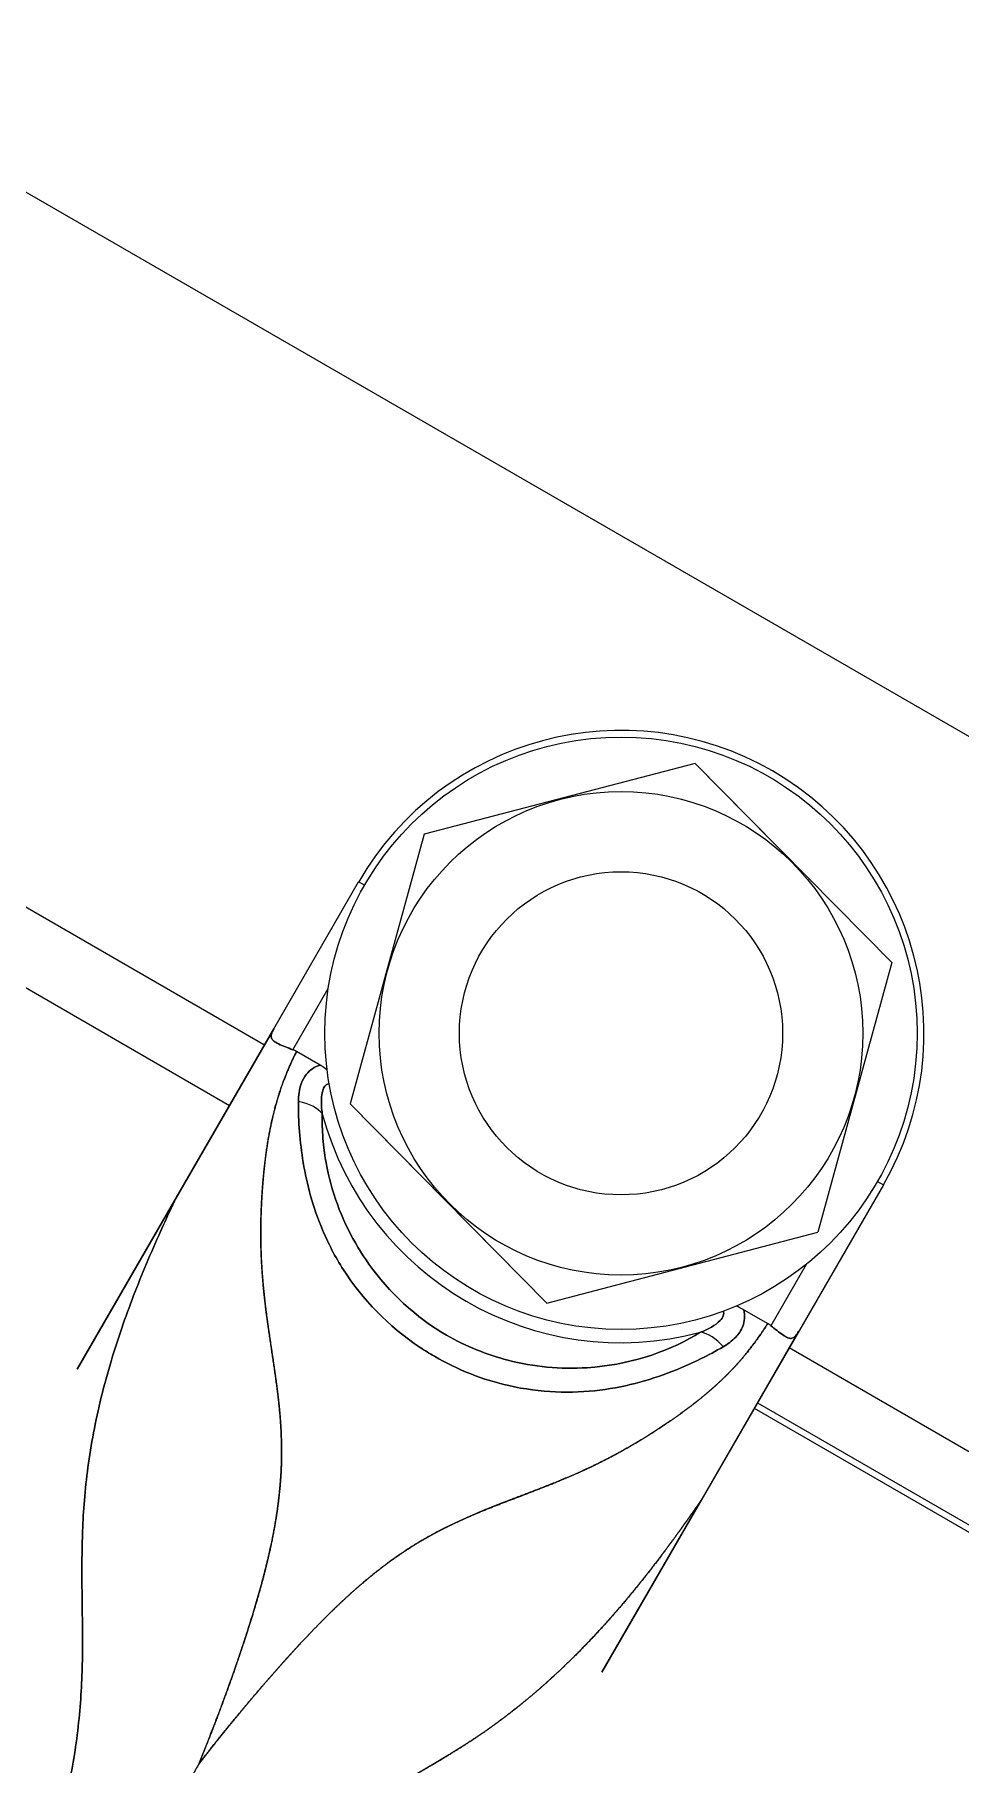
# Model space of a CAD drawing. Header units: metres. Extents: x 0 to 63075, y 0 to 44550.
# Drawn here: x 52739.27 to 52749.59, y 37582.16 to 37601.46 of the extents above; entities that cross this region are included whole.
import ezdxf

# ---------------------------------------------------------------- set-up
doc = ezdxf.new("R2010")
doc.units = ezdxf.units.M
doc.header["$LTSCALE"] = 75
for name, color, linetype in [('AI-Hatch mob', 7, 'Continuous'), ('GSB', 7, 'Continuous'), ('ML6', 1, 'Continuous'), ('SL1', 8, 'Continuous')]:
    doc.layers.add(name, color=color, linetype=linetype)

# ---------------------------------------------------------------- blocks, each defined once
blk = doc.blocks.new('A$C6bae614f')
at = {"layer": 'SL1'}
for p, q in [((365442.63, 25155.45), (365315.32, 25228.96)), ((365380.65, 25138.12), (365312.24, 25177.62)), ((365309.65, 25173.14), (365378.07, 25133.64)), ((365412.64, 25159.04), (365392.53, 25153.78)), ((365420.24, 25151.34), (365412.64, 25159.04)), ((365412.64, 25159.04), (365427.25, 25144.25)), ((365392.53, 25153.78), (365387.03, 25133.74)), ((365381.35, 25139.33), (365387.65, 25150.24)), ((365388.09, 25149.99), (365387.65, 25150.24)), ((365427.25, 25144.25), (365421.75, 25124.21)), ((365382.76, 25137.77), (365385.39, 25142.33)), ((365366.75, 25114.04), (365381.35, 25139.33)), ((365381.35, 25139.33), (365374.03, 25126.65)), ((365384.8, 25136.63), (365383.04, 25137.64)), ((365394.04, 25126.64), (365387.03, 25133.74)), ((365401.64, 25118.95), (365387.03, 25133.74)), ((365426.63, 25127.74), (365405.72, 25091.54)), ((365426.19, 25127.99), (365426.63, 25127.74)), ((365374.03, 25126.65), (365366.75, 25114.04)), ((365394.04, 25126.64), (365401.64, 25118.95)), ((365401.64, 25118.95), (365421.75, 25124.21)), ((365420.9, 25121.83), (365418.27, 25117.27)), ((365416.26, 25118.46), (365418.04, 25117.43)), ((365419.06, 25114.63), (365420.32, 25116.83)), ((365471.59, 25085.62), (365419.62, 25115.62)), ((365413.09, 25104.3), (365419.06, 25114.63)), ((365417.04, 25111.14), (365484.59, 25072.14)), ((365417.28, 25111.55), (365469.24, 25081.55)), ((365405.72, 25091.54), (365413.09, 25104.3))]:
    blk.add_line(p, q, dxfattribs=at)
for radius in [22, 17.96, 12]:
    blk.add_circle((365407.14, 25138.99), radius, dxfattribs=at)
for centre, radius, start, end in [((365407.14, 25138.99), 22.5, 329.9981, 149.9981), ((365382.13, 25136.07), 1.82, 59.9983, 69.559), ((365407.14, 25138.99), 22.98, 195.0898, 284.9066), ((365414.72, 25115.79), 3.08, 60.0181, 71.8204), ((365417.13, 25115.87), 1.81, 51.0268, 59.9951)]:
    blk.add_arc(centre, radius, start, end, dxfattribs=at)
for centre, major_axis, ratio, start_param, end_param in [((365380.49, 25129.44), (4.37, 7.15), 0.603932, 6.173378, 6.298329), ((365380.49, 25129.44), (4.37, 7.15), 0.603933, 6.173378, 6.298329), ((365382.23, 25132.27), (3.01, 0), 0.580263, 0.433421, 1.246751), ((365413.78, 25114.06), (-1.5, 2.61), 0.580264, 5.036434, 5.849765)]:
    blk.add_ellipse(centre, major_axis=major_axis, ratio=ratio, start_param=start_param, end_param=end_param, dxfattribs=at)
for points, degree, knots in [([(365381.35, 25139.33), (365381.32, 25139.28), (365381.3, 25139.23), (365381.27, 25139.18), (365381.22, 25139.06), (365381.17, 25138.95), (365381.16, 25138.84), (365381.15, 25138.75), (365381.16, 25138.68), (365381.19, 25138.6), (365381.22, 25138.53), (365381.28, 25138.47), (365381.35, 25138.41), (365381.45, 25138.33), (365381.57, 25138.26), (365381.71, 25138.2), (365381.86, 25138.12), (365382.04, 25138.05), (365382.22, 25137.98), (365382.39, 25137.91), (365382.58, 25137.84), (365382.76, 25137.77)], 3, [-0.3439189, -0.3439189, -0.3439189, -0.3439189, -0.322213, -0.322213, -0.322213, -0.2670826, -0.2670826, -0.2670826, -0.2226874, -0.2226874, -0.2226874, -0.1771618, -0.1771618, -0.1771618, -0.120641, -0.120641, -0.120641, -0.0595311, -0.0595311, -0.0595311, -0.0000012, -0.0000012, -0.0000012, -0.0000012]), ([(365382.76, 25137.77), (365382.58, 25137.84), (365382.39, 25137.91), (365382.22, 25137.98), (365382.04, 25138.05), (365381.86, 25138.12), (365381.71, 25138.2), (365381.57, 25138.26), (365381.45, 25138.33), (365381.35, 25138.41), (365381.28, 25138.47), (365381.22, 25138.53), (365381.19, 25138.6), (365381.16, 25138.68), (365381.15, 25138.75), (365381.16, 25138.84), (365381.17, 25138.95), (365381.22, 25139.06), (365381.27, 25139.18), (365381.3, 25139.23), (365381.32, 25139.28), (365381.35, 25139.33)], 3, [0.0000012, 0.0000012, 0.0000012, 0.0000012, 0.0595311, 0.0595311, 0.0595311, 0.120641, 0.120641, 0.120641, 0.1771618, 0.1771618, 0.1771618, 0.2226874, 0.2226874, 0.2226874, 0.2670826, 0.2670826, 0.2670826, 0.322213, 0.322213, 0.322213, 0.3439189, 0.3439189, 0.3439189, 0.3439189]), ([(365375.77, 25084.69), (365377.01, 25087.73), (365378.07, 25090.57), (365379.02, 25093.3), (365379.84, 25095.87), (365380.5, 25098.31), (365380.76, 25099.28), (365380.99, 25100.23), (365381.2, 25101.16), (365381.38, 25102.07), (365381.52, 25102.98), (365381.59, 25103.43), (365381.66, 25103.88), (365381.71, 25104.33), (365381.76, 25104.77), (365381.8, 25105.21), (365381.84, 25105.65), (365381.88, 25106.09), (365381.9, 25106.53), (365381.92, 25106.97), (365381.92, 25107.4), (365381.96, 25109.21), (365381.85, 25111.01), (365381.6, 25112.82), (365381.3, 25114.67), (365381.03, 25116.55), (365380.91, 25117.36), (365380.79, 25118.17), (365380.69, 25118.99), (365380.6, 25119.83), (365380.53, 25120.67), (365380.5, 25121.09), (365380.47, 25121.51), (365380.44, 25121.93), (365380.42, 25122.35), (365380.41, 25122.78), (365380.39, 25123.2), (365380.38, 25123.62), (365380.38, 25124.06), (365380.38, 25124.48), (365380.39, 25124.91), (365380.4, 25125.6), (365380.43, 25126.28), (365380.47, 25126.97), (365380.51, 25127.66), (365380.58, 25128.34), (365380.73, 25129.96), (365380.95, 25131.56), (365381.27, 25133.13), (365381.73, 25134.62), (365382.31, 25136.04), (365382.44, 25136.37), (365382.58, 25136.69), (365382.73, 25137.01), (365382.88, 25137.33), (365383.04, 25137.64)], 5, [352.42765, 352.42765, 352.42765, 352.42765, 352.42765, 352.42765, 378.121065, 378.121065, 378.121065, 378.121065, 378.121065, 388.302854, 388.302854, 388.302854, 388.302854, 388.302854, 393.393014, 393.393014, 393.393014, 393.393014, 393.393014, 398.483174, 398.483174, 398.483174, 398.483174, 398.483174, 419.610624, 419.610624, 419.610624, 419.610624, 419.610624, 428.667429, 428.667429, 428.667429, 428.667429, 428.667429, 433.196189, 433.196189, 433.196189, 433.196189, 433.196189, 437.709345, 437.709345, 437.709345, 437.709345, 437.709345, 444.966373, 444.966373, 444.966373, 444.966373, 444.966373, 461.940174, 461.940174, 461.940174, 461.940174, 461.940174, 465.85369, 465.85369, 465.85369, 465.85369, 465.85369, 465.85369]), ([(365383.04, 25137.64), (365382.49, 25136.55), (365382, 25135.42), (365381.61, 25134.24), (365381.29, 25133.01), (365381.05, 25131.75), (365380.98, 25131.42), (365380.92, 25131.08), (365380.87, 25130.75), (365380.82, 25130.41), (365380.77, 25130.07), (365380.68, 25129.39), (365380.6, 25128.7), (365380.54, 25128), (365380.49, 25127.32), (365380.45, 25126.63), (365380.43, 25126.29), (365380.42, 25125.95), (365380.4, 25125.6), (365380.39, 25125.25), (365380.39, 25124.9), (365380.33, 25122.16), (365380.51, 25119.5), (365380.95, 25116.9), (365381.39, 25114.39), (365381.68, 25111.92), (365381.73, 25111.47), (365381.78, 25111.01), (365381.82, 25110.56), (365381.85, 25110.11), (365381.88, 25109.66), (365381.9, 25109.21), (365381.92, 25108.76), (365381.93, 25108.31), (365381.93, 25107.86), (365381.93, 25107.4), (365381.92, 25106.97), (365381.9, 25106.53), (365381.88, 25106.09), (365381.85, 25105.65), (365381.8, 25105.21), (365381.68, 25103.88), (365381.48, 25102.54), (365381.22, 25101.17), (365380.89, 25099.76), (365380.5, 25098.31), (365380.23, 25097.32), (365379.94, 25096.31), (365379.62, 25095.28), (365379.28, 25094.22), (365378.92, 25093.14), (365378.74, 25092.6), (365378.55, 25092.06), (365378.36, 25091.5), (365378.16, 25090.94), (365377.96, 25090.38), (365377.56, 25089.28), (365377.15, 25088.17), (365376.71, 25087.03), (365376.25, 25085.87), (365375.77, 25084.69)], 5, [-465.85369, -465.85369, -465.85369, -465.85369, -465.85369, -465.85369, -452.232561, -452.232561, -452.232561, -452.232561, -452.232561, -448.599644, -448.599644, -448.599644, -448.599644, -448.599644, -441.333532, -441.333532, -441.333532, -441.333532, -441.333532, -437.709345, -437.709345, -437.709345, -437.709345, -437.709345, -409.047573, -409.047573, -409.047573, -409.047573, -409.047573, -403.765373, -403.765373, -403.765373, -403.765373, -403.765373, -398.483174, -398.483174, -398.483174, -398.483174, -398.483174, -393.393014, -393.393014, -393.393014, -393.393014, -393.393014, -378.121065, -378.121065, -378.121065, -378.121065, -378.121065, -367.719867, -367.719867, -367.719867, -367.719867, -367.719867, -362.51787, -362.51787, -362.51787, -362.51787, -362.51787, -352.42765, -352.42765, -352.42765, -352.42765, -352.42765, -352.42765]), ([(365383.18, 25133.93), (365383.18, 25134.36), (365383.24, 25134.81), (365383.39, 25135.24), (365383.48, 25135.49), (365383.6, 25135.73), (365383.78, 25135.95), (365384.02, 25136.25), (365384.37, 25136.51), (365384.8, 25136.63)], 3, [-98.292986, -98.292986, -98.292986, -98.292986, -95.948972, -95.948972, -95.948972, -94.618019, -94.618019, -94.618019, -92.806764, -92.806764, -92.806764, -92.806764]), ([(365384.8, 25136.63), (365384.37, 25136.51), (365384.02, 25136.25), (365383.78, 25135.95), (365383.6, 25135.73), (365383.48, 25135.49), (365383.39, 25135.24), (365383.24, 25134.81), (365383.18, 25134.36), (365383.18, 25133.93)], 3, [92.806764, 92.806764, 92.806764, 92.806764, 94.618019, 94.618019, 94.618019, 95.948972, 95.948972, 95.948972, 98.292986, 98.292986, 98.292986, 98.292986]), ([(365384.95, 25133.01), (365384.9, 25133.38), (365384.87, 25133.76), (365384.89, 25134.12), (365384.9, 25134.33), (365384.93, 25134.53), (365384.98, 25134.71), (365385.02, 25134.85), (365385.08, 25134.97), (365385.15, 25135.06), (365385.21, 25135.14), (365385.28, 25135.2), (365385.35, 25135.22), (365385.39, 25135.24), (365385.43, 25135.24), (365385.46, 25135.24)], 3, [-98.292986, -98.292986, -98.292986, -98.292986, -95.948972, -95.948972, -95.948972, -94.618019, -94.618019, -94.618019, -93.599751, -93.599751, -93.599751, -92.767194, -92.767194, -92.767194, -92.395089, -92.395089, -92.395089, -92.395089]), ([(365385.46, 25135.24), (365385.43, 25135.24), (365385.39, 25135.24), (365385.35, 25135.22), (365385.28, 25135.2), (365385.21, 25135.14), (365385.15, 25135.06), (365385.08, 25134.97), (365385.02, 25134.85), (365384.98, 25134.71), (365384.93, 25134.53), (365384.9, 25134.33), (365384.89, 25134.12), (365384.87, 25133.76), (365384.9, 25133.38), (365384.95, 25133.01)], 3, [92.395089, 92.395089, 92.395089, 92.395089, 92.767194, 92.767194, 92.767194, 93.599752, 93.599752, 93.599752, 94.618019, 94.618019, 94.618019, 95.948972, 95.948972, 95.948972, 98.292986, 98.292986, 98.292986, 98.292986]), ([(365383.18, 25133.93), (365383.17, 25132.45), (365383.28, 25130.94), (365383.54, 25129.39), (365383.81, 25127.76), (365384.25, 25126.08), (365384.97, 25124.39), (365385.39, 25123.39), (365385.9, 25122.39), (365386.53, 25121.42), (365387.91, 25119.26), (365389.86, 25117.22), (365392.21, 25115.66), (365392.56, 25115.43), (365392.92, 25115.21), (365393.28, 25115), (365395.02, 25113.99), (365396.92, 25113.25), (365398.8, 25112.82), (365401.15, 25112.29), (365403.47, 25112.23), (365405.57, 25112.49), (365407.65, 25112.75), (365409.53, 25113.3), (365411.25, 25114), (365412.48, 25114.5), (365413.64, 25115.07), (365414.73, 25115.71)], 3, [6.168414, 6.168414, 6.168414, 6.168414, 15.100897, 15.100897, 15.100897, 24.514532, 24.514532, 24.514532, 30.045152, 30.045152, 30.045152, 42.274401, 42.274401, 42.274401, 44.092327, 44.092327, 44.092327, 52.806024, 52.806024, 52.806024, 63.662566, 63.662566, 63.662566, 74.377934, 74.377934, 74.377934, 82.014208, 82.014208, 82.014208, 82.014208]), ([(365414.73, 25115.71), (365413.64, 25115.07), (365412.48, 25114.5), (365411.25, 25114), (365409.53, 25113.3), (365407.65, 25112.75), (365405.57, 25112.49), (365403.47, 25112.23), (365401.15, 25112.29), (365398.8, 25112.82), (365396.92, 25113.25), (365395.02, 25113.99), (365393.28, 25115), (365392.92, 25115.21), (365392.56, 25115.43), (365392.21, 25115.66), (365389.86, 25117.22), (365387.91, 25119.26), (365386.53, 25121.42), (365385.9, 25122.39), (365385.39, 25123.39), (365384.97, 25124.39), (365384.25, 25126.08), (365383.81, 25127.76), (365383.54, 25129.39), (365383.28, 25130.94), (365383.17, 25132.45), (365383.18, 25133.93)], 3, [-82.014208, -82.014208, -82.014208, -82.014208, -74.377934, -74.377934, -74.377934, -63.662566, -63.662566, -63.662566, -52.806024, -52.806024, -52.806024, -44.092327, -44.092327, -44.092327, -42.274401, -42.274401, -42.274401, -30.045152, -30.045152, -30.045152, -24.514532, -24.514532, -24.514532, -15.100897, -15.100897, -15.100897, -6.168414, -6.168414, -6.168414, -6.168414]), ([(365384.95, 25133.01), (365384.95, 25132.78), (365384.95, 25132.55), (365384.95, 25132.32), (365384.96, 25131.72), (365384.99, 25131.11), (365385.06, 25130.49), (365385.3, 25128.49), (365385.89, 25126.41), (365386.89, 25124.39), (365387.32, 25123.52), (365387.83, 25122.67), (365388.42, 25121.84), (365389.9, 25119.76), (365391.88, 25117.9), (365394.19, 25116.57), (365395.62, 25115.74), (365397.16, 25115.12), (365398.74, 25114.71), (365399.7, 25114.46), (365400.68, 25114.29), (365401.64, 25114.2), (365402.65, 25114.11), (365403.65, 25114.09), (365404.62, 25114.15), (365407.66, 25114.34), (365410.4, 25115.25), (365412.66, 25116.55), (365412.79, 25116.63), (365412.92, 25116.71), (365413.05, 25116.79)], 3, [6.168414, 6.168414, 6.168414, 6.168414, 7.699, 7.699, 7.699, 11.693818, 11.693818, 11.693818, 24.514532, 24.514532, 24.514532, 30.045152, 30.045152, 30.045152, 44.092327, 44.092327, 44.092327, 52.806024, 52.806024, 52.806024, 58.131494, 58.131494, 58.131494, 63.662566, 63.662566, 63.662566, 81.006685, 81.006685, 81.006685, 82.014208, 82.014208, 82.014208, 82.014208]), ([(365413.05, 25116.79), (365412.92, 25116.71), (365412.79, 25116.63), (365412.66, 25116.55), (365410.4, 25115.25), (365407.66, 25114.34), (365404.62, 25114.15), (365403.65, 25114.09), (365402.65, 25114.11), (365401.64, 25114.2), (365400.68, 25114.29), (365399.7, 25114.46), (365398.74, 25114.71), (365397.16, 25115.12), (365395.62, 25115.74), (365394.19, 25116.57), (365391.88, 25117.9), (365389.9, 25119.76), (365388.42, 25121.84), (365387.83, 25122.67), (365387.32, 25123.52), (365386.89, 25124.39), (365385.89, 25126.41), (365385.3, 25128.49), (365385.06, 25130.49), (365384.99, 25131.11), (365384.96, 25131.72), (365384.95, 25132.32), (365384.95, 25132.55), (365384.95, 25132.78), (365384.95, 25133.01)], 3, [-82.014208, -82.014208, -82.014208, -82.014208, -81.006685, -81.006685, -81.006685, -63.662566, -63.662566, -63.662566, -58.131494, -58.131494, -58.131494, -52.806024, -52.806024, -52.806024, -44.092327, -44.092327, -44.092327, -30.045152, -30.045152, -30.045152, -24.514532, -24.514532, -24.514532, -11.693818, -11.693818, -11.693818, -7.699, -7.699, -7.699, -6.168414, -6.168414, -6.168414, -6.168414]), ([(365374.03, 25126.65), (365373.95, 25126.48), (365373.87, 25126.3), (365373.78, 25126.12), (365373.49, 25125.51), (365373.21, 25124.88), (365372.93, 25124.26), (365372.58, 25123.48), (365372.23, 25122.69), (365371.9, 25121.9), (365371.57, 25121.11), (365371.24, 25120.31), (365370.94, 25119.51), (365370.32, 25117.9), (365369.76, 25116.29), (365369.29, 25114.71), (365368.73, 25112.86), (365368.29, 25111.05), (365367.96, 25109.31), (365367.62, 25107.57), (365367.41, 25105.91), (365367.28, 25104.3), (365367.22, 25103.53), (365367.17, 25102.77), (365367.15, 25102.02), (365367.06, 25099.77), (365367.11, 25097.63), (365367.13, 25095.47), (365367.15, 25094), (365367.15, 25092.52), (365367.09, 25091), (365367.02, 25089.47), (365366.9, 25087.91), (365366.67, 25086.28), (365366.57, 25085.52), (365366.44, 25084.75), (365366.28, 25083.96)], 3, [-442.377519, -442.377519, -442.377519, -442.377519, -441.333532, -441.333532, -441.333532, -437.709345, -437.709345, -437.709345, -433.196189, -433.196189, -433.196189, -428.667429, -428.667429, -428.667429, -419.610624, -419.610624, -419.610624, -409.047524, -409.047524, -409.047524, -398.483174, -398.483174, -398.483174, -393.392884, -393.392884, -393.392884, -378.121065, -378.121065, -378.121065, -367.719252, -367.719252, -367.719252, -357.316204, -357.316204, -357.316204, -352.427631, -352.427631, -352.427631, -352.427631]), ([(365366.28, 25083.96), (365366.44, 25084.75), (365366.57, 25085.52), (365366.67, 25086.28), (365366.9, 25087.91), (365367.02, 25089.47), (365367.09, 25091), (365367.15, 25092.52), (365367.15, 25094), (365367.13, 25095.47), (365367.11, 25097.63), (365367.06, 25099.77), (365367.15, 25102.02), (365367.17, 25102.77), (365367.22, 25103.53), (365367.28, 25104.3), (365367.41, 25105.91), (365367.62, 25107.57), (365367.96, 25109.31), (365368.29, 25111.05), (365368.73, 25112.86), (365369.29, 25114.71), (365369.76, 25116.29), (365370.32, 25117.9), (365370.94, 25119.51), (365371.24, 25120.31), (365371.57, 25121.11), (365371.9, 25121.9), (365372.23, 25122.69), (365372.58, 25123.48), (365372.93, 25124.26), (365373.21, 25124.88), (365373.49, 25125.51), (365373.78, 25126.12), (365373.87, 25126.3), (365373.95, 25126.48), (365374.03, 25126.65)], 3, [352.427631, 352.427631, 352.427631, 352.427631, 357.316204, 357.316204, 357.316204, 367.719252, 367.719252, 367.719252, 378.121065, 378.121065, 378.121065, 393.392884, 393.392884, 393.392884, 398.483174, 398.483174, 398.483174, 409.047524, 409.047524, 409.047524, 419.610624, 419.610624, 419.610624, 428.667429, 428.667429, 428.667429, 433.196189, 433.196189, 433.196189, 437.709345, 437.709345, 437.709345, 441.333532, 441.333532, 441.333532, 442.377519, 442.377519, 442.377519, 442.377519]), ([(365375.77, 25084.69), (365377.02, 25086.34), (365378.28, 25087.88), (365379.5, 25089.35), (365380.7, 25090.75), (365381.87, 25092.07), (365382.56, 25092.84), (365383.24, 25093.58), (365383.91, 25094.3), (365384.58, 25094.99), (365385.24, 25095.65), (365385.9, 25096.31), (365386.56, 25096.94), (365387.22, 25097.54), (365387.88, 25098.11), (365388.55, 25098.65), (365389.06, 25099.07), (365389.56, 25099.46), (365390.08, 25099.84), (365390.59, 25100.2), (365391.12, 25100.55), (365391.64, 25100.9), (365392.17, 25101.22), (365392.7, 25101.54), (365393.25, 25101.83), (365393.8, 25102.12), (365394.19, 25102.32), (365394.59, 25102.51), (365394.99, 25102.7), (365395.39, 25102.89), (365395.8, 25103.07), (365397.02, 25103.6), (365398.27, 25104.09), (365399.55, 25104.57), (365400.84, 25105.05), (365402.15, 25105.58), (365402.82, 25105.86), (365403.5, 25106.14), (365404.18, 25106.44), (365404.86, 25106.75), (365405.54, 25107.09), (365406.21, 25107.42), (365406.87, 25107.77), (365407.53, 25108.14), (365408.18, 25108.52), (365408.83, 25108.91), (365409.42, 25109.28), (365410, 25109.65), (365410.57, 25110.03), (365411.14, 25110.43), (365411.71, 25110.84), (365413.1, 25111.86), (365414.45, 25112.96), (365415.67, 25114.15), (365416.7, 25115.44), (365417.62, 25116.79), (365417.7, 25116.92), (365417.79, 25117.05), (365417.87, 25117.17), (365417.96, 25117.3), (365418.04, 25117.43)], 5, [352.351031, 352.351031, 352.351031, 352.351031, 352.351031, 352.351031, 368.652877, 368.652877, 368.652877, 368.652877, 368.652877, 378.178508, 378.178508, 378.178508, 378.178508, 378.178508, 387.706627, 387.706627, 387.706627, 387.706627, 387.706627, 394.93235, 394.93235, 394.93235, 394.93235, 394.93235, 402.152245, 402.152245, 402.152245, 402.152245, 402.152245, 407.268603, 407.268603, 407.268603, 407.268603, 407.268603, 422.616556, 422.616556, 422.616556, 422.616556, 422.616556, 430.615322, 430.615322, 430.615322, 430.615322, 430.615322, 438.596383, 438.596383, 438.596383, 438.596383, 438.596383, 445.914415, 445.914415, 445.914415, 445.914415, 445.914415, 464.125744, 464.125744, 464.125744, 464.125744, 464.125744, 465.845651, 465.845651, 465.845651, 465.845651, 465.845651, 465.845651]), ([(365418.04, 25117.43), (365417.43, 25116.48), (365416.78, 25115.55), (365416.05, 25114.66), (365415.24, 25113.82), (365414.38, 25113.02), (365414.13, 25112.79), (365413.88, 25112.56), (365413.62, 25112.34), (365413.35, 25112.12), (365413.09, 25111.9), (365412.55, 25111.47), (365412, 25111.05), (365411.44, 25110.64), (365410.87, 25110.24), (365410.29, 25109.86), (365409.69, 25109.45), (365409.08, 25109.06), (365408.46, 25108.68), (365407.82, 25108.31), (365407.19, 25107.96), (365405.34, 25106.93), (365403.47, 25106.05), (365401.56, 25105.32), (365399.68, 25104.64), (365397.86, 25103.92), (365397.44, 25103.75), (365397.02, 25103.59), (365396.61, 25103.42), (365396.2, 25103.24), (365395.79, 25103.06), (365394.81, 25102.63), (365393.85, 25102.18), (365392.92, 25101.69), (365392.01, 25101.14), (365391.12, 25100.55), (365389.91, 25099.75), (365388.72, 25098.86), (365387.57, 25097.88), (365386.41, 25096.81), (365385.24, 25095.65), (365384.58, 25094.99), (365383.91, 25094.3), (365383.24, 25093.58), (365382.56, 25092.84), (365381.87, 25092.06), (365381.61, 25091.77), (365381.35, 25091.47), (365381.08, 25091.17), (365380.82, 25090.87), (365380.55, 25090.56), (365380.29, 25090.25), (365380.02, 25089.94), (365379.75, 25089.62), (365379.48, 25089.3), (365379.21, 25088.98), (365378.94, 25088.65), (365378.67, 25088.32), (365378.4, 25087.99), (365378.12, 25087.66), (365377.85, 25087.32), (365377.43, 25086.81), (365377.02, 25086.29), (365376.6, 25085.77), (365376.19, 25085.23), (365375.77, 25084.69)], 5, [-465.845651, -465.845651, -465.845651, -465.845651, -465.845651, -465.845651, -453.225357, -453.225357, -453.225357, -453.225357, -453.225357, -449.570769, -449.570769, -449.570769, -449.570769, -449.570769, -442.259973, -442.259973, -442.259973, -442.259973, -442.259973, -434.596751, -434.596751, -434.596751, -434.596751, -434.596751, -412.38496, -412.38496, -412.38496, -412.38496, -412.38496, -407.268603, -407.268603, -407.268603, -407.268603, -407.268603, -394.93235, -394.93235, -394.93235, -394.93235, -394.93235, -378.178508, -378.178508, -378.178508, -378.178508, -378.178508, -368.652877, -368.652877, -368.652877, -368.652877, -368.652877, -365.029086, -365.029086, -365.029086, -365.029086, -365.029086, -361.405294, -361.405294, -361.405294, -361.405294, -361.405294, -357.78144, -357.78144, -357.78144, -357.78144, -357.78144, -352.351031, -352.351031, -352.351031, -352.351031, -352.351031, -352.351031]), ([(365413.05, 25116.79), (365413.6, 25117), (365414.15, 25117.29), (365414.5, 25117.66), (365414.72, 25117.88), (365414.83, 25118.15), (365414.73, 25118.34)], 3, [167.951156, 167.951156, 167.951156, 167.951156, 171.605181, 171.605181, 171.605181, 173.846171, 173.846171, 173.846171, 173.846171]), ([(365414.73, 25118.34), (365414.83, 25118.15), (365414.72, 25117.88), (365414.5, 25117.66), (365414.15, 25117.29), (365413.6, 25117), (365413.05, 25116.79)], 3, [-173.846171, -173.846171, -173.846171, -173.846171, -171.605181, -171.605181, -171.605181, -167.951156, -167.951156, -167.951156, -167.951156]), ([(365414.73, 25115.71), (365415.06, 25115.9), (365415.38, 25116.13), (365415.66, 25116.43), (365415.87, 25116.65), (365416.06, 25116.92), (365416.18, 25117.23), (365416.33, 25117.59), (365416.37, 25118.03), (365416.26, 25118.46)], 3, [167.951156, 167.951156, 167.951156, 167.951156, 170.01422, 170.01422, 170.01422, 171.605181, 171.605181, 171.605181, 173.434135, 173.434135, 173.434135, 173.434135]), ([(365416.26, 25118.46), (365416.37, 25118.03), (365416.33, 25117.59), (365416.18, 25117.23), (365416.06, 25116.92), (365415.87, 25116.65), (365415.66, 25116.43), (365415.38, 25116.13), (365415.06, 25115.9), (365414.73, 25115.71)], 3, [-173.434135, -173.434135, -173.434135, -173.434135, -171.605181, -171.605181, -171.605181, -170.01422, -170.01422, -170.01422, -167.951156, -167.951156, -167.951156, -167.951156]), ([(365420.32, 25116.83), (365420.29, 25116.78), (365420.27, 25116.73), (365420.24, 25116.69), (365420.16, 25116.58), (365420.08, 25116.49), (365420, 25116.42), (365419.93, 25116.37), (365419.86, 25116.34), (365419.78, 25116.33), (365419.7, 25116.33), (365419.62, 25116.34), (365419.53, 25116.38), (365419.41, 25116.43), (365419.29, 25116.5), (365419.16, 25116.59), (365419.02, 25116.68), (365418.88, 25116.79), (365418.73, 25116.91), (365418.58, 25117.03), (365418.42, 25117.15), (365418.27, 25117.27)], 3, [0, 0, 0, 0, 0.0219747, 0.0219747, 0.0219747, 0.0761916, 0.0761916, 0.0761916, 0.1202511, 0.1202511, 0.1202511, 0.1657545, 0.1657545, 0.1657545, 0.2226094, 0.2226094, 0.2226094, 0.282594, 0.282594, 0.282594, 0.3410911, 0.3410911, 0.3410911, 0.3410911]), ([(365418.27, 25117.27), (365418.42, 25117.15), (365418.58, 25117.03), (365418.73, 25116.91), (365418.88, 25116.79), (365419.02, 25116.68), (365419.16, 25116.59), (365419.29, 25116.5), (365419.41, 25116.43), (365419.53, 25116.38), (365419.62, 25116.34), (365419.7, 25116.33), (365419.78, 25116.33), (365419.86, 25116.34), (365419.93, 25116.37), (365420, 25116.42), (365420.08, 25116.49), (365420.16, 25116.58), (365420.24, 25116.69), (365420.27, 25116.73), (365420.29, 25116.78), (365420.32, 25116.83)], 3, [-0.3410911, -0.3410911, -0.3410911, -0.3410911, -0.282594, -0.282594, -0.282594, -0.2226094, -0.2226094, -0.2226094, -0.1657545, -0.1657545, -0.1657545, -0.1202511, -0.1202511, -0.1202511, -0.0761916, -0.0761916, -0.0761916, -0.0219747, -0.0219747, -0.0219747, 0, 0, 0, 0]), ([(365413.09, 25104.3), (365412.59, 25103.57), (365412.08, 25102.85), (365411.56, 25102.12), (365411.03, 25101.39), (365410.49, 25100.67), (365408.97, 25098.64), (365407.38, 25096.64), (365405.72, 25094.74), (365404.03, 25092.99), (365402.33, 25091.42), (365401.94, 25091.06), (365401.55, 25090.7), (365401.16, 25090.36), (365400.77, 25090.02), (365400.38, 25089.7), (365399.44, 25088.91), (365398.5, 25088.18), (365397.57, 25087.49), (365396.64, 25086.85), (365395.71, 25086.25), (365394.45, 25085.43), (365393.19, 25084.68), (365391.96, 25083.98), (365390.72, 25083.29), (365389.48, 25082.59), (365388.78, 25082.19), (365388.07, 25081.79), (365387.36, 25081.38), (365386.66, 25080.96), (365385.95, 25080.52), (365385.42, 25080.18), (365384.88, 25079.84), (365384.34, 25079.48), (365383.8, 25079.11), (365383.26, 25078.73), (365382.99, 25078.53), (365382.72, 25078.34), (365382.45, 25078.14), (365382.18, 25077.94), (365381.91, 25077.73), (365381.09, 25077.1), (365380.27, 25076.43), (365379.45, 25075.71), (365378.64, 25074.95), (365377.83, 25074.14), (365377.55, 25073.87), (365377.28, 25073.6), (365377.01, 25073.31), (365376.74, 25073.03), (365376.47, 25072.73), (365376.21, 25072.44), (365375.94, 25072.14), (365375.67, 25071.84), (365375.41, 25071.53), (365375.14, 25071.22), (365374.68, 25070.68), (365374.23, 25070.12), (365373.77, 25069.54), (365373.32, 25068.95), (365372.87, 25068.34), (365372.43, 25067.74), (365371.98, 25067.12), (365371.54, 25066.48), (365371.1, 25065.84), (365370.67, 25065.19), (365370.31, 25064.66), (365369.96, 25064.12), (365369.61, 25063.58), (365369.26, 25063.03), (365368.91, 25062.48), (365366.84, 25059.23), (365364.82, 25055.9), (365362.84, 25052.59), (365360.88, 25049.28), (365358.93, 25045.96), (365357.78, 25044), (365356.64, 25042.05), (365355.49, 25040.09), (365354.36, 25038.13), (365353.23, 25036.17), (365351.4, 25033), (365349.58, 25029.85), (365347.77, 25026.66), (365345.97, 25023.47), (365344.17, 25020.25), (365343.48, 25019.03), (365342.8, 25017.8), (365342.12, 25016.57), (365341.44, 25015.34), (365340.77, 25014.11), (365340.35, 25013.34), (365339.94, 25012.58), (365339.53, 25011.81), (365339.11, 25011.03), (365338.71, 25010.27), (365338.41, 25009.7), (365338.11, 25009.13), (365337.81, 25008.55), (365337.52, 25007.97), (365337.22, 25007.39), (365336.6, 25006.14), (365335.99, 25004.89), (365335.42, 25003.66), (365334.9, 25002.44), (365334.42, 25001.24), (365334.21, 25000.72), (365334.02, 25000.22), (365333.83, 24999.71), (365333.66, 24999.2), (365333.49, 24998.7), (365332.91, 24996.99), (365332.44, 24995.32), (365332.06, 24993.68), (365331.78, 24992.11), (365331.58, 24990.57), (365331.51, 24990.08), (365331.46, 24989.61), (365331.41, 24989.13), (365331.37, 24988.66), (365331.33, 24988.19), (365331.22, 24986.79), (365331.16, 24985.43), (365331.15, 24984.09), (365331.16, 24982.78), (365331.17, 24981.47), (365331.17, 24980.89), (365331.18, 24980.32), (365331.19, 24979.74), (365331.19, 24979.16), (365331.19, 24978.57), (365331.19, 24977.99), (365331.19, 24977.4), (365331.18, 24976.81), (365331.17, 24976.21), (365331.15, 24975.61), (365331.12, 24974.71), (365331.07, 24973.79), (365331, 24972.86), (365330.9, 24971.92), (365330.78, 24970.95), (365330.65, 24969.99), (365330.5, 24969), (365330.32, 24968), (365330.1, 24966.97), (365329.86, 24965.93), (365329.65, 24965.04), (365329.43, 24964.15), (365329.18, 24963.24), (365328.9, 24962.33), (365328.61, 24961.41), (365328.32, 24960.49), (365328.01, 24959.56), (365327.68, 24958.64), (365327.33, 24957.72), (365326.97, 24956.8), (365326.83, 24956.42), (365326.68, 24956.05), (365326.52, 24955.68), (365326.37, 24955.31), (365326.22, 24954.94), (365326.06, 24954.57), (365325.9, 24954.2), (365325.74, 24953.83), (365325.59, 24953.46), (365325.43, 24953.1), (365325.26, 24952.74), (365325.1, 24952.38), (365324.94, 24952.02), (365324.78, 24951.66), (365324.61, 24951.3), (365324.49, 24951.04), (365324.37, 24950.78), (365324.25, 24950.52), (365324.12, 24950.26), (365324, 24950)], 5, [-442.480819, -442.480819, -442.480819, -442.480819, -442.480819, -442.480819, -434.596751, -434.596751, -434.596751, -434.596751, -434.596751, -412.38496, -412.38496, -412.38496, -412.38496, -412.38496, -407.268603, -407.268603, -407.268603, -407.268603, -407.268603, -394.932351, -394.932351, -394.932351, -394.932351, -394.932351, -378.178508, -378.178508, -378.178508, -378.178508, -378.178508, -368.652877, -368.652877, -368.652877, -368.652877, -368.652877, -361.405294, -361.405294, -361.405294, -361.405294, -361.405294, -357.78144, -357.78144, -357.78144, -357.78144, -357.78144, -346.753527, -346.753527, -346.753527, -346.753527, -346.753527, -343.051339, -343.051339, -343.051339, -343.051339, -343.051339, -339.349151, -339.349151, -339.349151, -339.349151, -339.349151, -332.858499, -332.858499, -332.858499, -332.858499, -332.858499, -326.367847, -326.367847, -326.367847, -326.367847, -326.367847, -321.049622, -321.049622, -321.049622, -321.049622, -321.049622, -289.603083, -289.603083, -289.603083, -289.603083, -289.603083, -271.106535, -271.106535, -271.106535, -271.106535, -271.106535, -241.206619, -241.206619, -241.206619, -241.206619, -241.206619, -229.803297, -229.803297, -229.803297, -229.803297, -229.803297, -222.695627, -222.695627, -222.695627, -222.695627, -222.695627, -217.357026, -217.357026, -217.357026, -217.357026, -217.357026, -205.868393, -205.868393, -205.868393, -205.868393, -205.868393, -201.009794, -201.009794, -201.009794, -201.009794, -201.009794, -184.470895, -184.470895, -184.470895, -184.470895, -184.470895, -179.298025, -179.298025, -179.298025, -179.298025, -179.298025, -163.774036, -163.774036, -163.774036, -163.774036, -163.774036, -156.935766, -156.935766, -156.935766, -156.935766, -156.935766, -150.097496, -150.097496, -150.097496, -150.097496, -150.097496, -139.932828, -139.932828, -139.932828, -139.932828, -139.932828, -129.785496, -129.785496, -129.785496, -129.785496, -129.785496, -121.169317, -121.169317, -121.169317, -121.169317, -121.169317, -112.553139, -112.553139, -112.553139, -112.553139, -112.553139, -109.04888, -109.04888, -109.04888, -109.04888, -109.04888, -105.544621, -105.544621, -105.544621, -105.544621, -105.544621, -102.04043, -102.04043, -102.04043, -102.04043, -102.04043, -99.481082, -99.481082, -99.481082, -99.481082, -99.481082, -99.481082]), ([(365324, 24950), (365325.44, 24953.1), (365326.87, 24956.2), (365328.14, 24959.56), (365329.14, 24962.83), (365329.86, 24965.93), (365329.99, 24966.45), (365330.1, 24966.97), (365330.21, 24967.48), (365330.3, 24967.98), (365330.4, 24968.48), (365330.49, 24968.98), (365330.57, 24969.48), (365330.65, 24969.98), (365330.71, 24970.47), (365330.78, 24970.95), (365330.9, 24971.92), (365331, 24972.87), (365331.07, 24973.8), (365331.12, 24974.71), (365331.15, 24975.61), (365331.17, 24976.21), (365331.18, 24976.81), (365331.19, 24977.4), (365331.19, 24977.99), (365331.19, 24978.57), (365331.19, 24980.04), (365331.17, 24981.48), (365331.14, 24982.93), (365331.15, 24984.4), (365331.2, 24985.91), (365331.22, 24986.37), (365331.24, 24986.82), (365331.26, 24987.28), (365331.29, 24987.74), (365331.33, 24988.21), (365331.45, 24989.73), (365331.64, 24991.29), (365331.91, 24992.9), (365332.27, 24994.55), (365332.73, 24996.24), (365332.87, 24996.72), (365333.01, 24997.21), (365333.16, 24997.71), (365333.32, 24998.2), (365333.49, 24998.7), (365333.99, 25000.2), (365334.57, 25001.73), (365335.24, 25003.29), (365335.98, 25004.87), (365336.75, 25006.44), (365337.03, 25007.01), (365337.32, 25007.58), (365337.61, 25008.16), (365337.91, 25008.74), (365338.21, 25009.31), (365340, 25012.75), (365341.87, 25016.16), (365343.78, 25019.58), (365345.7, 25022.98), (365347.61, 25026.36), (365348.17, 25027.35), (365348.73, 25028.33), (365349.29, 25029.32), (365349.85, 25030.3), (365350.42, 25031.28), (365350.7, 25031.77), (365350.98, 25032.26), (365351.26, 25032.75), (365351.54, 25033.25), (365351.83, 25033.74), (365351.97, 25033.98), (365352.11, 25034.23), (365352.25, 25034.48), (365352.39, 25034.72), (365352.54, 25034.97), (365352.61, 25035.09), (365352.68, 25035.21), (365352.75, 25035.33), (365352.82, 25035.46), (365352.89, 25035.58), (365354.78, 25038.86), (365356.67, 25042.12), (365358.59, 25045.39), (365360.51, 25048.66), (365362.46, 25051.93), (365363.17, 25053.13), (365363.89, 25054.32), (365364.6, 25055.51), (365365.32, 25056.7), (365366.05, 25057.89), (365366.5, 25058.63), (365366.96, 25059.37), (365367.41, 25060.11), (365367.88, 25060.85), (365368.34, 25061.58), (365368.68, 25062.13), (365369.02, 25062.67), (365369.38, 25063.22), (365369.74, 25063.77), (365370.09, 25064.31), (365371.08, 25065.82), (365372.06, 25067.27), (365373.07, 25068.67), (365374.11, 25069.99), (365375.16, 25071.24), (365375.42, 25071.55), (365375.68, 25071.86), (365375.95, 25072.16), (365376.22, 25072.45), (365376.48, 25072.74), (365377.29, 25073.62), (365378.1, 25074.44), (365378.92, 25075.23), (365379.74, 25075.96), (365380.57, 25076.65), (365380.84, 25076.88), (365381.11, 25077.1), (365381.38, 25077.32), (365381.65, 25077.53), (365381.91, 25077.73), (365382.45, 25078.15), (365382.99, 25078.55), (365383.53, 25078.93), (365384.07, 25079.3), (365384.61, 25079.66), (365386.3, 25080.77), (365387.99, 25081.77), (365389.65, 25082.69), (365391.32, 25083.61), (365393.01, 25084.6), (365394.09, 25085.23), (365395.17, 25085.88), (365396.26, 25086.58), (365397.35, 25087.34), (365398.44, 25088.16), (365399.22, 25088.74), (365399.99, 25089.36), (365400.77, 25090.01), (365401.55, 25090.7), (365402.33, 25091.42), (365403.12, 25092.15), (365403.89, 25092.91), (365404.67, 25093.7), (365405.44, 25094.53), (365406.21, 25095.39), (365406.8, 25096.06), (365407.39, 25096.74), (365407.98, 25097.45), (365408.56, 25098.16), (365409.12, 25098.88), (365409.68, 25099.59), (365410.23, 25100.32), (365410.77, 25101.05), (365411.31, 25101.78), (365411.83, 25102.51), (365412.09, 25102.87), (365412.34, 25103.22), (365412.59, 25103.58), (365412.84, 25103.94), (365413.09, 25104.3)], 5, [99.481082, 99.481082, 99.481082, 99.481082, 99.481082, 99.481082, 129.785496, 129.785496, 129.785496, 129.785496, 129.785496, 134.859162, 134.859162, 134.859162, 134.859162, 134.859162, 139.932828, 139.932828, 139.932828, 139.932828, 139.932828, 150.097496, 150.097496, 150.097496, 150.097496, 150.097496, 156.935766, 156.935766, 156.935766, 156.935766, 156.935766, 174.121099, 174.121099, 174.121099, 174.121099, 174.121099, 179.298025, 179.298025, 179.298025, 179.298025, 179.298025, 196.151115, 196.151115, 196.151115, 196.151115, 196.151115, 201.009794, 201.009794, 201.009794, 201.009794, 201.009794, 215.594279, 215.594279, 215.594279, 215.594279, 215.594279, 220.911218, 220.911218, 220.911218, 220.911218, 220.911218, 252.60994, 252.60994, 252.60994, 252.60994, 252.60994, 261.857499, 261.857499, 261.857499, 261.857499, 261.857499, 266.481908, 266.481908, 266.481908, 266.481908, 266.481908, 268.794209, 268.794209, 268.794209, 268.794209, 268.794209, 269.950372, 269.950372, 269.950372, 269.950372, 269.950372, 300.898069, 300.898069, 300.898069, 300.898069, 300.898069, 312.193055, 312.193055, 312.193055, 312.193055, 312.193055, 319.280237, 319.280237, 319.280237, 319.280237, 319.280237, 324.593539, 324.593539, 324.593539, 324.593539, 324.593539, 339.349151, 339.349151, 339.349151, 339.349151, 339.349151, 343.051339, 343.051339, 343.051339, 343.051339, 343.051339, 354.157586, 354.157586, 354.157586, 354.157586, 354.157586, 357.78144, 357.78144, 357.78144, 357.78144, 357.78144, 365.029086, 365.029086, 365.029086, 365.029086, 365.029086, 387.706627, 387.706627, 387.706627, 387.706627, 387.706627, 402.152245, 402.152245, 402.152245, 402.152245, 402.152245, 412.38496, 412.38496, 412.38496, 412.38496, 412.38496, 422.616556, 422.616556, 422.616556, 422.616556, 422.616556, 430.615322, 430.615322, 430.615322, 430.615322, 430.615322, 438.596383, 438.596383, 438.596383, 438.596383, 438.596383, 442.480819, 442.480819, 442.480819, 442.480819, 442.480819, 442.480819]), ([(365375.77, 25084.69), (365374.55, 25082.58), (365373.27, 25080.36), (365371.99, 25078.13), (365370.67, 25075.85), (365369.35, 25073.56), (365368.92, 25072.82), (365368.5, 25072.08), (365368.07, 25071.34), (365367.65, 25070.6), (365367.22, 25069.87), (365366.93, 25069.36), (365366.64, 25068.85), (365366.35, 25068.35), (365366.06, 25067.85), (365365.77, 25067.35), (365365.63, 25067.1), (365365.48, 25066.85), (365365.34, 25066.6), (365365.2, 25066.36), (365365.05, 25066.11), (365364.96, 25065.95), (365364.87, 25065.79), (365364.77, 25065.63), (365364.68, 25065.46), (365364.59, 25065.3), (365362.95, 25062.46), (365361.34, 25059.68), (365359.74, 25056.91), (365358.18, 25054.22), (365356.66, 25051.57), (365355.21, 25049.06), (365353.79, 25046.6), (365352.38, 25044.15), (365350.97, 25041.71), (365349.57, 25039.28), (365348.84, 25038.02), (365348.11, 25036.76), (365347.38, 25035.5), (365346.65, 25034.23), (365345.92, 25032.96), (365344.12, 25029.85), (365342.31, 25026.72), (365340.48, 25023.55), (365338.6, 25020.29), (365336.69, 25016.98), (365336.21, 25016.15), (365335.73, 25015.32), (365335.25, 25014.48), (365334.76, 25013.64), (365334.28, 25012.8), (365334.19, 25012.66), (365334.11, 25012.52), (365334.03, 25012.38), (365333.95, 25012.24), (365333.87, 25012.11), (365333.83, 25012.04), (365333.8, 25011.97), (365333.76, 25011.91), (365333.72, 25011.84), (365333.68, 25011.77), (365333.6, 25011.63), (365333.52, 25011.49), (365333.43, 25011.34), (365333.35, 25011.2), (365333.27, 25011.06), (365333.23, 25010.99), (365333.19, 25010.92), (365333.14, 25010.84), (365333.1, 25010.77), (365333.06, 25010.7), (365332.81, 25010.26), (365332.57, 25009.86), (365332.33, 25009.44), (365332.09, 25009.02), (365331.85, 25008.6), (365331.77, 25008.47), (365331.69, 25008.33), (365331.61, 25008.18), (365331.53, 25008.05), (365331.45, 25007.9), (365330.37, 25006.05), (365329.28, 25004.16), (365328.21, 25002.29), (365327.13, 25000.44), (365326.08, 24998.61), (365325.49, 24997.58), (365324.9, 24996.56), (365324.31, 24995.55), (365323.74, 24994.55), (365323.17, 24993.57), (365323.05, 24993.36), (365322.93, 24993.15), (365322.81, 24992.94), (365322.69, 24992.74), (365322.58, 24992.53), (365322.57, 24992.51), (365322.56, 24992.5), (365322.55, 24992.48), (365322.53, 24992.47), (365322.52, 24992.45), (365322.51, 24992.44), (365322.51, 24992.44), (365322.51, 24992.42), (365322.5, 24992.41), (365322.5, 24992.4), (365322.5, 24992.39), (365322.49, 24992.38), (365322.49, 24992.38), (365322.48, 24992.37), (365322.47, 24992.36)], 5, [0, 0, 0, 0, 0, 0, 26.797593, 26.797593, 26.797593, 26.797593, 26.797593, 35.410814, 35.410814, 35.410814, 35.410814, 35.410814, 41.391463, 41.391463, 41.391463, 41.391463, 41.391463, 44.381783, 44.381783, 44.381783, 44.381783, 44.381783, 46.331689, 46.331689, 46.331689, 46.331689, 46.331689, 80.561873, 80.561873, 80.561873, 80.561873, 80.561873, 112.909619, 112.909619, 112.909619, 112.909619, 112.909619, 129.761883, 129.761883, 129.761883, 129.761883, 129.761883, 170.756643, 170.756643, 170.756643, 170.756643, 170.756643, 180.985759, 180.985759, 180.985759, 180.985759, 180.985759, 182.692621, 182.692621, 182.692621, 182.692621, 182.692621, 183.546052, 183.546052, 183.546052, 183.546052, 183.546052, 185.311411, 185.311411, 185.311411, 185.311411, 185.311411, 186.132361, 186.132361, 186.132361, 186.132361, 186.132361, 191.051744, 191.051744, 191.051744, 191.051744, 191.051744, 192.697568, 192.697568, 192.697568, 192.697568, 192.697568, 214.511114, 214.511114, 214.511114, 214.511114, 214.511114, 226.76189, 226.76189, 226.76189, 226.76189, 226.76189, 229.351692, 229.351692, 229.351692, 229.351692, 229.351692, 229.564694, 229.564694, 229.564694, 229.564694, 229.564694, 229.676434, 229.676434, 229.676434, 229.676434, 229.676434, 229.788173, 229.788173, 229.788173, 229.788173, 229.788173, 229.788173])]:
    blk.add_open_spline(points, degree=degree, knots=knots, dxfattribs=at)
blk = doc.blocks.new('zw$15D4')
at = {"layer": 'ML6', "xscale": 0.2502808837766805, "yscale": 0.2502808837766805, "zscale": 0.2502808837766805}
blk.add_blockref('A$C6bae614f', (-85544.744, -3177.336), dxfattribs=at)

msp = doc.modelspace()

# ---------------------------------------------------------------- hatches: boundary and pattern name
at = {"layer": 'AI-Hatch mob'}
h = msp.add_hatch(dxfattribs=at)
h.set_pattern_fill('ANSI31', color=256, scale=25)
h.set_pattern_definition([(45, (-12666.46, -59.206), (-56.1266, 56.1266), [])])
h.paths.add_polyline_path([(52766.705, 38156.136), (51956.788, 38156.136), (51956.788, 36564.594), (52766.705, 36564.594)])

# ---------------------------------------------------------------- block references
at = {"layer": 'GSB', "xscale": 0.6000000000000068, "yscale": 0.6000000000000068, "zscale": 0.6000000000000068}
msp.add_blockref('zw$15D4', (49200, 35721.635), dxfattribs=at)

doc.saveas('drawing.dxf')
